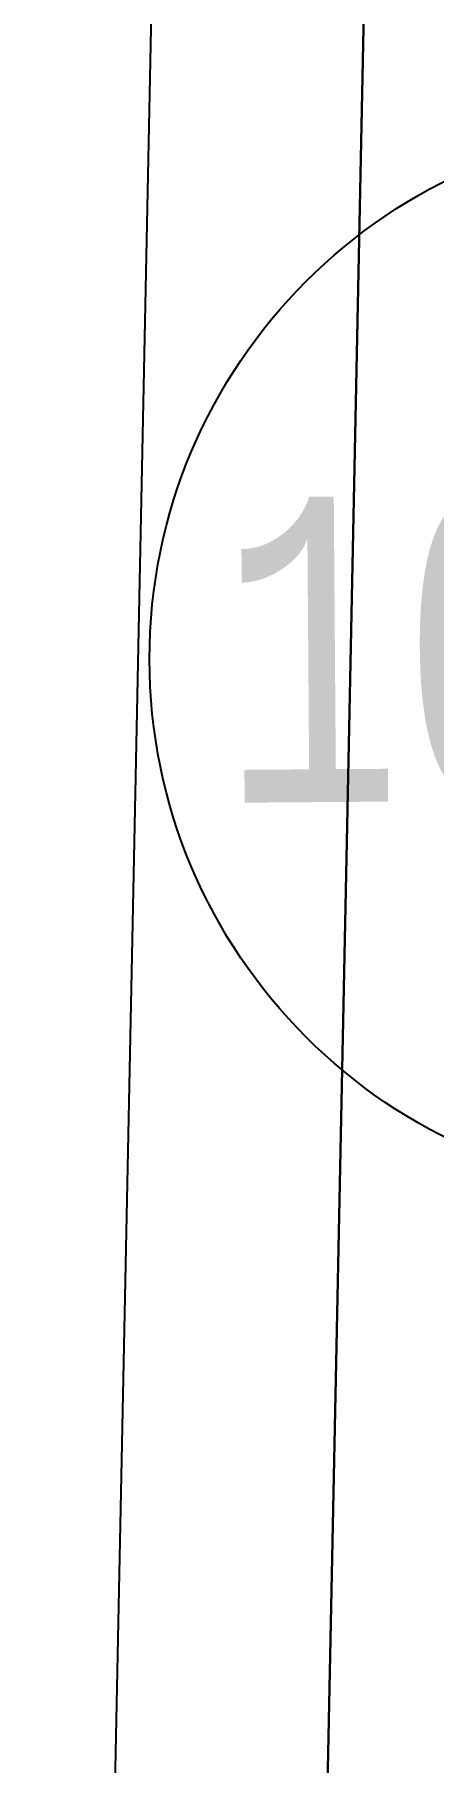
# Model space of a CAD drawing. Header units: inches. Extents: x -7543 to -822, y 102837 to 190349.
# Drawn here: x -837.4335 to -837.4146, y 102837.2109 to 102837.2924 of the extents above; entities that cross this region are included whole.
import ezdxf

# ---------------------------------------------------------------- set-up
doc = ezdxf.new("R2010")
doc.units = ezdxf.units.IN
doc.header["$MEASUREMENT"] = 0
doc.layers.get('0').update_dxf_attribs({"lineweight": 25})
doc.layers.add('ARSA', color=7, linetype='Continuous', lineweight=30)
doc.layers.add('YAZI', color=7, linetype='Continuous', lineweight=25)
doc.styles.add('ISIM', font='monos.ttf', dxfattribs={"width": 1.1, "height": 200})

msp = doc.modelspace()

# ---------------------------------------------------------------- linework, layer by layer
msp.add_line((-837.4334541891934, 102837.0240814308), (-837.4252659959544, 102837.4240029547))
at = {"layer": 'ARSA', "color": 40}
msp.add_line((-837.4234562845604, 102837.0238767287), (-837.4152639001483, 102837.4240029547), dxfattribs=at)
at = {"layer": 'YAZI'}
msp.add_circle((-837.4028334124873, 102837.2629168776), 0.02519922454786575, dxfattribs=at)

# ---------------------------------------------------------------- texts
at = {"layer": 'YAZI', "style": 'ISIM', "width": 0.7}
msp.add_text('10.00 ', height=0.0144, rotation=0.4250651974634359, dxfattribs=at).set_placement((-837.4246403567249, 102837.2561444018))

doc.saveas('drawing.dxf')
